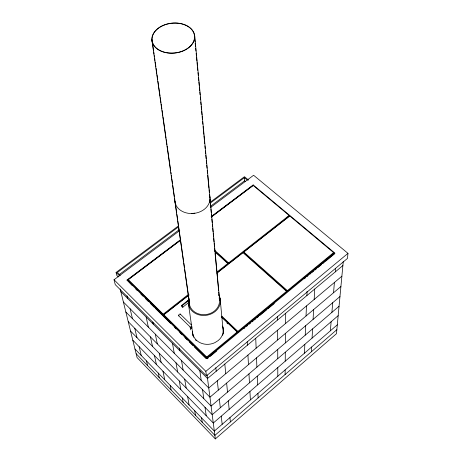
<?xml version="1.0" encoding="UTF-8"?>
<svg xmlns="http://www.w3.org/2000/svg" width="462" height="462" viewBox="0 0 462 462"><rect width="100%" height="100%" fill="white"/><g stroke="black" fill="none" stroke-linecap="round" stroke-linejoin="round"><path stroke-width="0.69" d="M285.106 374.526L285.152 369.883M285.233 361.168L285.32 352.183M285.412 342.914L285.499 333.345M285.597 323.464L285.695 313.253M287.197 217.798L287.202 216.967M216.886 273.152L243.012 252.656L286.55 291.326L286.544 292.117L237.942 332.149L221.321 316.406M287.364 290.656L333.61 252.587L333.541 253.407L287.358 291.447L287.364 290.656L243.815 252.021L289.755 215.979M304.458 353.199L304.833 344.323M305.22 335.175L305.619 325.739M306.035 315.996L306.462 305.942M306.901 295.559L307.08 291.262M311.336 351.796L311.596 347.031M312.075 338.097L312.578 328.886M313.086 319.386L313.617 309.586M314.166 299.474L314.732 289.027M330.365 330.809L331.127 321.725M331.907 312.358L332.715 302.708M333.547 292.746L334.407 282.473M335.297 271.864L335.579 268.439M343.278 261.4L336.469 333.691L215.338 438.9L137.081 357.576L120.184 289.01M210.343 207.646L253.598 175.26L347.973 253.361L347.464 258.431L206.433 375.854L115.263 284.656L114.027 279.753L179.776 230.526M188.964 298.365L188.311 301.103A16.124 13.872 -7.5 0 0 207.513 315.107A16.124 13.872 -7.5 0 0 218.711 294.82M336.85 329.683L214.888 435.377L136.128 353.707M337.306 324.815L214.328 431.081L134.968 349.001M338.167 315.667L213.288 423.013L132.79 340.165M339.056 306.248L212.208 414.685L130.544 331.058M339.968 296.54L211.094 406.081L128.234 321.668M340.91 286.527L209.944 397.193L125.849 311.989M341.886 276.195L208.755 387.993L123.383 301.992M342.891 265.529L207.525 378.482L120.842 291.672M206.433 375.854L205.844 371.338L347.973 253.361M237.173 331.976L237.225 332.732L206.791 357.802L206.699 357.062L237.173 331.976L221.581 317.198M237.942 332.149L237.884 331.387L286.55 291.326M207.265 358.789L208.247 357.981M209.91 356.612L216.574 351.12M243.769 328.701L244.883 327.783M246.546 326.409L247.655 325.496M249.324 324.122L250.433 323.209M252.096 321.835L253.205 320.923M254.319 320.004L255.983 318.636M257.091 317.717L258.76 316.343M259.869 315.431L266.528 309.938M267.637 309.026L274.301 303.534M304.291 278.811L305.399 277.899M307.068 276.524L308.177 275.612M309.84 274.237L310.955 273.319M312.064 272.407L313.733 271.032M314.841 270.114L316.505 268.74M317.619 267.827L321.506 264.622M322.615 263.704L324.284 262.335M325.392 261.417L334.834 253.632L253.118 185.389L211.319 216.897M181.329 305.653L188.952 299.653M187.901 300.704L188.998 299.838M181.999 305.792A1.178 0.329 52.1 0 1 182.802 307.334A1.178 0.329 52.1 0 1 181.479 306.052A1.178 0.329 52.1 0 1 181.999 305.792L188.531 300.647A1.178 0.341 52.1 0 1 188.733 300.86M182.86 307.132L188.843 302.419M188.923 294.895L163.369 314.945L163.225 314.172L188.017 294.733M216.753 272.205L227.824 263.525L215.073 251.981M228.661 263.721L228.598 262.918L289.131 215.454L289.12 216.291L228.661 263.721L214.859 251.23M217.319 272.62L227.887 264.333L227.824 263.525M206.791 357.802L163.981 315.546L163.837 314.778L188.998 295.033M132.242 285.551L127.021 280.012L180.596 239.639M211.128 216.638L253.182 184.944L334.875 253.124L206.716 358.731L127.021 280.012M163.369 314.945L128.344 280.37L128.165 279.579L180.781 239.917M127.137 280.509L139.472 271.206M140.621 270.345L180.174 240.529M211.763 216.713L253.199 185.476L253.182 184.944M178.534 226.819L117.365 272.476L120.299 275.381M210.372 203.061L244.415 177.651L247.436 180.174M119.236 274.578L178.973 229.891M210.666 206.185L244.56 180.827L244.415 177.651M118.295 276.894L116.805 275.416L116.078 272.453L178.534 225.866L177.83 220.871M209.765 202.57L244.462 176.692L248.573 180.116M191.973 327.824L191.101 328.008A1.167 1.016 -9.8 0 1 190.194 326.842M244.56 180.827L245.565 181.67M287.358 291.447L243.861 252.835L243.815 252.021M214.784 250.421L228.598 262.918M221.772 316.129L237.884 331.387M226.842 322.892L227.882 323.874M180.267 314.091L191.326 324.867M178.621 315.731L191.181 327.997M128.165 279.579L163.225 314.172M163.837 314.778L206.699 357.062M135.816 289.079L137.347 290.592M140.922 294.127L142.96 296.142M145.513 298.666L148.579 301.692M150.618 303.707L154.192 307.242M155.215 308.252L170.53 323.383M174.613 327.419L176.143 328.932M179.718 332.461L181.762 334.476M184.823 337.508L187.376 340.026M189.42 342.047L192.989 345.576M194.525 347.089L206.266 358.691M116.078 272.453L119.566 275.906M114.027 279.753L205.844 371.338M127.015 295.842L127.651 298.492M130.093 308.755L132.467 318.693M134.76 328.32L136.983 337.653M139.143 346.702L141.233 355.48M146.5 360.932L147.58 365.586M146.159 317.024L148.337 327.131M150.445 336.908L152.483 346.379M154.464 355.549L156.381 364.443M158.241 373.071L159.234 377.668M152.807 322.037L153.234 324.11M155.307 334.153L157.311 343.867M159.257 353.274L161.14 362.387M162.965 371.223L164.732 379.787M170.189 385.429L171.09 389.963M172.476 343.382L174.261 353.245M175.982 362.786L177.656 372.014M179.268 380.954L180.838 389.616M182.357 398.013L183.166 402.483M179.377 348.053L179.833 350.756M181.508 360.545L183.119 370.016M184.685 379.175L186.198 388.051M187.664 396.644L189.079 404.972M194.739 410.822L195.449 415.223M201.588 417.908L202.246 422.274M190.177 327.108L190.569 329.799M188.554 304.718L193.058 335.938M199.861 370.807L201.213 380.399M202.523 389.674L203.788 398.642M205.018 407.322L206.202 415.725M152.056 39.876L152.662 44.15M152.864 45.576L153.575 50.56M153.777 51.987L154.083 54.123M154.285 55.55L154.487 56.976M154.689 58.397L154.995 60.534M155.197 61.96L155.908 66.95M156.11 68.376L156.82 73.36M157.028 74.786L157.738 79.776M157.94 81.197L158.651 86.186M158.853 87.613L160.071 96.16M160.274 97.586L160.984 102.576M161.186 103.996L161.896 108.986M162.098 110.412L162.809 115.402M163.011 116.822L166.054 138.202M166.256 139.622L166.967 144.612M167.169 146.038L170.721 170.975M170.923 172.401L171.125 173.822M171.333 175.248L171.633 177.385M171.835 178.811L172.545 183.801M172.753 185.222L173.464 190.211M173.666 191.638L174.376 196.621M174.578 198.048L174.879 200.185M174.983 200.901L175.289 203.037M175.479 204.371L176.709 213.028M176.911 214.455L177.622 219.444M178.742 227.292L179.452 232.288M179.654 233.714L180.365 238.704M180.567 240.13L183.616 261.532M183.818 262.959L184.529 267.954M184.736 269.381L185.447 274.37M185.649 275.797L189.507 302.905M151.854 39.894L189.674 305.059M207.068 374.965L215.338 438.9M215.806 367.688L216.204 371.234M217.284 380.832L218.33 390.107M219.335 399.076L220.31 407.761M221.258 416.164L222.17 424.307M224.815 364.05L225.739 373.729M226.64 383.085L227.506 392.134M228.349 400.889L229.158 409.367M229.949 417.584L230.371 421.962M194.71 35.932A21.523 15.038 -6.2 0 1 163.825 52.166A21.523 15.038 -6.2 0 1 161.353 26.23A21.523 15.038 -6.2 0 1 194.71 35.932L219.704 300.716M194.508 35.949A21.321 14.9 -6.2 0 1 163.912 52.027A21.321 14.9 -6.2 0 1 161.469 26.334A21.321 14.9 -6.2 0 1 194.508 35.949L195.051 41.696M195.189 43.133L195.53 46.726M195.663 48.164L195.934 51.034M196.142 53.194L196.414 56.064M196.546 57.502L196.887 61.094M197.026 62.532L197.366 66.124M197.499 67.562L197.771 70.432M197.979 72.586L198.25 75.462M198.452 77.616L198.724 80.492M198.862 81.93L199.197 85.522M199.336 86.954L199.676 90.552M199.809 91.984L200.081 94.86M200.289 97.014L200.56 99.89M200.762 102.044L201.034 104.92M201.172 106.352L201.513 109.944M201.646 111.382L201.986 114.974M202.125 116.412L202.396 119.288M202.599 121.442L202.87 124.313M203.072 126.472L203.349 129.343M203.482 130.781L203.823 134.373M203.956 135.811L204.296 139.403M204.435 140.841L204.706 143.711M204.909 145.871L205.18 148.741M205.388 150.895L205.659 153.771M205.792 155.209L206.133 158.801M206.271 160.239L206.612 163.831M206.745 165.263L207.016 168.139M207.224 170.293L207.496 173.169M207.698 175.323L208.443 183.223M208.581 184.661L208.922 188.253M209.055 189.691L209.326 192.567M209.534 194.721L209.806 197.597A17.492 13.952 -6.7 0 0 209.627 196.396M210.002 199.688L210.279 202.61M210.412 204.042L210.753 207.623M210.891 209.055L211.226 212.636M211.365 214.068L211.7 217.648M211.839 219.08L212.179 222.661M212.312 224.093L212.584 226.958M212.716 228.39L213.057 231.976M213.196 233.408L213.531 236.989M213.669 238.421L214.004 242.001M214.143 243.434L214.483 247.014M214.616 248.446L214.888 251.311M215.09 253.459L215.361 256.323M215.5 257.756L216.308 266.349M216.447 267.787L216.788 271.367M216.921 272.799L217.261 276.38M217.394 277.812L218.613 290.702M218.751 292.134L219.092 295.715M219.225 297.147L219.496 300.011M220.097 298.186L223.354 333.142M225.768 265.136L225.837 265.939M247.216 341.799L247.401 345.206M247.938 355.087L248.464 364.645M248.966 373.891L249.457 382.842M249.93 391.516L250.392 399.919M255.734 338.253L256.133 348.204M256.52 357.836L256.895 367.151M257.259 376.178L257.605 384.915M257.946 393.393L258.131 397.903M277.604 316.499L277.616 319.993M277.65 330.134L277.685 339.951M277.72 349.451L277.749 358.656M277.778 367.579L277.806 376.23M223.389 331.716A15.46 13.583 -7.8 0 1 222.655 335.245M196.35 340.783A15.46 13.583 -7.8 0 1 195.507 339.876M193.78 337.237A15.46 13.583 -7.8 0 1 192.839 334.534M222.661 326.83A15.46 13.583 -7.8 0 1 223.077 328.187M222.586 326.062A15.477 13.589 -7.8 0 1 218.191 340.558L214.83 342.677A15.477 13.589 -7.8 0 1 192.458 331.658M219.207 298.371A15.211 13.086 -7.5 0 1 205.371 314.616A15.211 13.086 -7.5 0 1 189.218 301.12M179.089 315.76A1.161 0.497 -46.1 0 1 178.609 315.292A1.161 0.497 -46.1 0 1 179.654 314.125A1.161 0.497 -46.1 0 1 180.313 314.391M191.863 327.904A1.172 0.479 -46.2 0 1 191.129 327.789A1.172 0.479 -46.2 0 1 191.926 326.588M209.771 200.04A17.492 13.952 -6.7 0 1 209.552 201.253M194.854 213.138A17.492 13.952 -6.7 0 1 191.568 213.404M175.826 204.458A17.492 13.952 -6.7 0 1 175.416 203.303M209.644 195.767A17.66 14.085 -6.7 0 1 194.698 213.3A17.66 14.085 -6.7 0 1 174.821 200.912M210.597 205.965A17.296 13.883 -6.8 0 1 210.62 207.785"/></g></svg>
